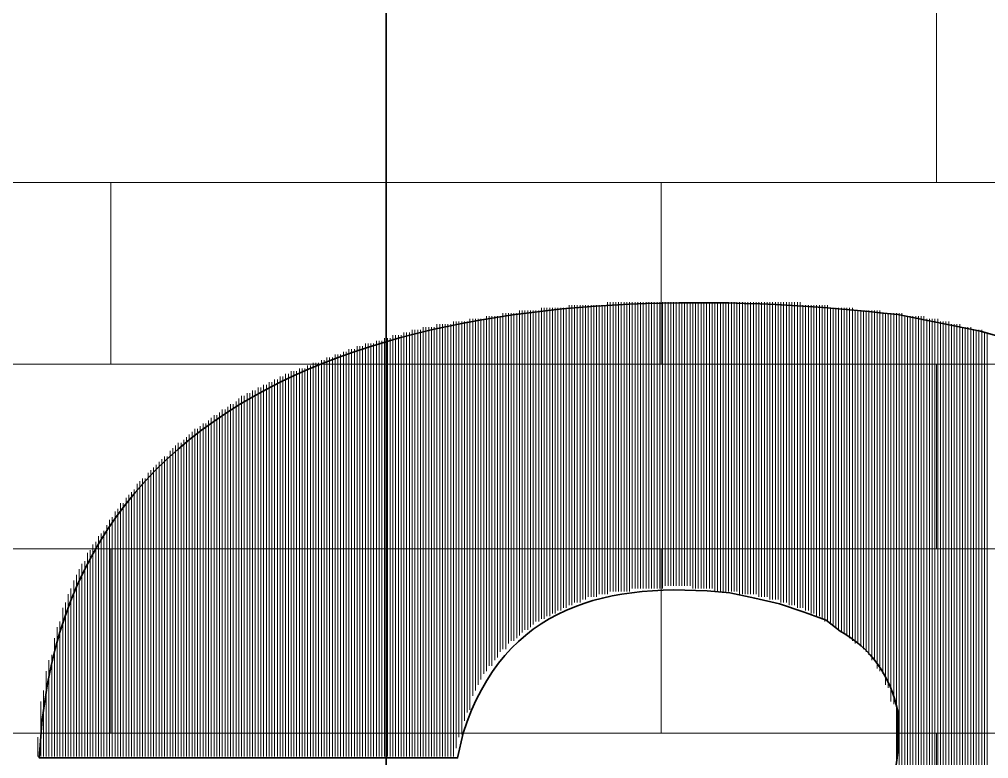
# Model space of a CAD drawing. Header units: inches. Extents: x 5 to 516, y -193 to 129.
# Drawn here: x 93.688 to 94.862, y -82.757 to -81.862 of the extents above; entities that cross this region are included whole.
import ezdxf

# ---------------------------------------------------------------- set-up
doc = ezdxf.new("R2010")
doc.units = ezdxf.units.IN
doc.header["$MEASUREMENT"] = 0
doc.layers.add('PDF4_Geometry', color=7, linetype='Continuous')

msp = doc.modelspace()

# ---------------------------------------------------------------- linework, layer by layer
at = {"layer": 'PDF4_Geometry', "lineweight": 35}
for points in [[(94.1320891, -100.0563172), (94.1320891, -77.7463161), (94.2320891, -77.739648), (94.3320891, -77.7196488)], [(94.8987546, -82.2529821), (94.8520879, -82.2396488), (94.7520879, -82.2196488)], [(94.5487545, -82.5563155), (94.5787545, -82.5629822), (94.6087545, -82.5696488), (94.6387545, -82.5796488), (94.6654212, -82.5896488), (94.6820879, -82.6029822)], [(93.7220878, -82.6663155), (93.7154211, -82.7096488), (93.7120878, -82.7563155), (94.2187545, -82.7563155), (94.2254212, -82.7263155)], [(94.7520879, -82.6996488), (94.7520879, -82.7496488)]]:
    msp.add_lwpolyline(points, dxfattribs=at)
at = {"layer": 'PDF4_Geometry', "lineweight": 15}
for points in [[(94.1320924, -82.0596489), (94.1320924, -81.8363156)], [(94.7987592, -82.0596489), (94.7987592, -81.8363156)], [(78.672093, -82.0596489), (90.7987622, -82.0596489), (96.6354292, -82.0596489), (105.0054318, -82.0596489)], [(93.7987591, -82.2796489), (93.7987591, -82.0596489)], [(94.4654258, -82.2796489), (94.4654258, -82.0596489)], [(78.672093, -82.2796489), (90.7987622, -82.2796489), (96.6354292, -82.2796489), (105.0054318, -82.2796489)], [(94.1320924, -82.5029823), (94.1320924, -82.2796489)], [(94.7987592, -82.5029823), (94.7987592, -82.2796489)], [(78.672093, -82.5029823), (90.7987622, -82.5029823), (96.6354292, -82.5029823), (105.0054318, -82.5029823)], [(93.7987591, -82.7263156), (93.7987591, -82.5029823)], [(94.4654258, -82.7263156), (94.4654258, -82.5029823)], [(78.672093, -82.7263156), (90.7987622, -82.7263156), (96.6354292, -82.7263156), (105.0054318, -82.7263156)], [(94.1320924, -82.9463156), (94.1320924, -82.7263156)], [(94.7987592, -82.9463156), (94.7987592, -82.7263156)]]:
    msp.add_lwpolyline(points, dxfattribs=at)
for points in [[(94.2937542, -82.6079854), (94.2937542, -82.214652), (94.2937542, -82.6079854)], [(94.2970874, -82.6046488), (94.2970874, -82.2146488), (94.2970874, -82.6046488)], [(94.3004206, -82.6013156), (94.3004206, -82.2146489), (94.3004206, -82.6013156)], [(94.3037572, -82.6013156), (94.3037572, -82.2146489), (94.3037572, -82.6013156)], [(94.307087, -82.5979824), (94.307087, -82.2146491), (94.307087, -82.5979824)], [(94.3104236, -82.5946492), (94.3104236, -82.2146492), (94.3104236, -82.5946492)], [(94.3137534, -82.591316), (94.3137534, -82.2146493), (94.3137534, -82.591316)], [(94.31709, -82.591316), (94.31709, -82.2146493), (94.31709, -82.591316)], [(94.3204232, -82.5879828), (94.3204232, -82.2113161), (94.3204232, -82.5879828)], [(94.3237564, -82.5879828), (94.3237564, -82.2113161), (94.3237564, -82.5879828)], [(94.3270896, -82.5846496), (94.3270896, -82.2113163), (94.3270896, -82.5846496)], [(94.3304228, -82.5846496), (94.3304228, -82.2113163), (94.3304228, -82.5846496)], [(94.333756, -82.5813164), (94.333756, -82.2113164), (94.333756, -82.5813164)], [(94.3370892, -82.5813164), (94.3370892, -82.2113164), (94.3370892, -82.5813164)], [(94.3404224, -82.5779832), (94.3404224, -82.2113165), (94.3404224, -82.5779832)], [(94.3437556, -82.5779832), (94.3437556, -82.2113165), (94.3437556, -82.5779832)], [(94.3470888, -82.57465), (94.3470888, -82.2113167), (94.3470888, -82.57465)], [(94.350422, -82.57465), (94.350422, -82.2113167), (94.350422, -82.57465)], [(94.3537552, -82.5713168), (94.3537552, -82.2079835), (94.3537552, -82.5713168)], [(94.3570884, -82.5713168), (94.3570884, -82.2079835), (94.3570884, -82.5713168)], [(94.3604216, -82.5679836), (94.3604216, -82.2079836), (94.3604216, -82.5679836)], [(94.3637548, -82.5679836), (94.3637548, -82.2079836), (94.3637548, -82.5679836)], [(94.367088, -82.5679836), (94.367088, -82.2079836), (94.367088, -82.5679836)], [(94.3704212, -82.5646504), (94.3704212, -82.2079838), (94.3704212, -82.5646504)], [(94.3737544, -82.5646504), (94.3737544, -82.2079838), (94.3737544, -82.5646504)], [(94.3770876, -82.5613172), (94.3770876, -82.2079839), (94.3770876, -82.5613172)], [(94.3804208, -82.5613172), (94.3804208, -82.2079839), (94.3804208, -82.5613172)], [(94.383754, -82.5613172), (94.383754, -82.2079839), (94.383754, -82.5613172)], [(94.3870906, -82.5613172), (94.3870906, -82.2079839), (94.3870906, -82.5613172)], [(94.3904204, -82.5579841), (94.3904204, -82.207984), (94.3904204, -82.5579841)], [(94.393757, -82.5579841), (94.393757, -82.207984), (94.393757, -82.5579841)], [(94.3970868, -82.5579841), (94.3970868, -82.207984), (94.3970868, -82.5579841)], [(94.4004234, -82.5579841), (94.4004234, -82.2046507), (94.4004234, -82.5579841)], [(94.4037566, -82.5546509), (94.4037566, -82.2046508), (94.4037566, -82.5546509)], [(94.4070898, -82.5546509), (94.4070898, -82.2046508), (94.4070898, -82.5546509)], [(94.410423, -82.5546509), (94.410423, -82.2046508), (94.410423, -82.5546509)], [(94.4137562, -82.5546509), (94.4137562, -82.2046508), (94.4137562, -82.5546509)], [(94.4170894, -82.5546509), (94.4170894, -82.2046508), (94.4170894, -82.5546509)], [(94.4204225, -82.5546509), (94.4204225, -82.2046508), (94.4204225, -82.5546509)], [(94.4237557, -82.5546509), (94.4237557, -82.2046508), (94.4237557, -82.5546509)], [(94.4270889, -82.5546509), (94.4270889, -82.2046508), (94.4270889, -82.5546509)], [(94.4304221, -82.5513177), (94.4304221, -82.204651), (94.4304221, -82.5513177)], [(94.4337553, -82.5513177), (94.4337553, -82.204651), (94.4337553, -82.5513177)], [(94.4370885, -82.5513177), (94.4370885, -82.204651), (94.4370885, -82.5513177)], [(94.4404217, -82.5513177), (94.4404217, -82.204651), (94.4404217, -82.5513177)], [(94.4437549, -82.5513177), (94.4437549, -82.204651), (94.4437549, -82.5513177)], [(94.4470881, -82.5513177), (94.4470881, -82.204651), (94.4470881, -82.5513177)], [(94.4504213, -82.5513177), (94.4504213, -82.204651), (94.4504213, -82.5513177)], [(94.4537545, -82.5513177), (94.4537545, -82.204651), (94.4537545, -82.5513177)], [(94.4570877, -82.5513177), (94.4570877, -82.204651), (94.4570877, -82.5513177)], [(94.4604209, -82.5513177), (94.4604209, -82.204651), (94.4604209, -82.5513177)], [(94.4637541, -82.5513177), (94.4637541, -82.204651), (94.4637541, -82.5513177)], [(94.4670873, -82.5513177), (94.4670873, -82.204651), (94.4670873, -82.5513177)], [(94.4704239, -82.5479845), (94.4704239, -82.2046511), (94.4704239, -82.5479845)], [(94.4737537, -82.5479845), (94.4737537, -82.2046511), (94.4737537, -82.5479845)], [(94.4770903, -82.5479845), (94.4770903, -82.2046511), (94.4770903, -82.5479845)], [(94.4804201, -82.5479845), (94.4804201, -82.2046511), (94.4804201, -82.5479845)], [(94.4837567, -82.5479845), (94.4837567, -82.2046511), (94.4837567, -82.5479845)], [(94.4870899, -82.5479845), (94.4870899, -82.2046511), (94.4870899, -82.5479845)], [(94.4904231, -82.5479845), (94.4904231, -82.2046511), (94.4904231, -82.5479845)], [(94.4937563, -82.5479845), (94.4937563, -82.2046511), (94.4937563, -82.5479845)], [(94.4970895, -82.5479845), (94.4970895, -82.2046511), (94.4970895, -82.5479845)], [(94.5004227, -82.5479845), (94.5004227, -82.2046511), (94.5004227, -82.5479845)], [(94.5037559, -82.5513177), (94.5037559, -82.204651), (94.5037559, -82.5513177)], [(94.5070891, -82.5513177), (94.5070891, -82.204651), (94.5070891, -82.5513177)], [(94.5104223, -82.5513177), (94.5104223, -82.204651), (94.5104223, -82.5513177)], [(94.5137555, -82.5513177), (94.5137555, -82.204651), (94.5137555, -82.5513177)], [(94.5170887, -82.5513177), (94.5170887, -82.204651), (94.5170887, -82.5513177)], [(94.5204219, -82.5513177), (94.5204219, -82.204651), (94.5204219, -82.5513177)], [(94.5237551, -82.5513177), (94.5237551, -82.204651), (94.5237551, -82.5513177)], [(94.5270883, -82.5513177), (94.5270883, -82.204651), (94.5270883, -82.5513177)], [(94.5304215, -82.5546509), (94.5304215, -82.2046508), (94.5304215, -82.5546509)], [(94.5337547, -82.5546509), (94.5337547, -82.2046508), (94.5337547, -82.5546509)], [(94.5370879, -82.5546509), (94.5370879, -82.2046508), (94.5370879, -82.5546509)], [(94.5404211, -82.5546509), (94.5404211, -82.2046508), (94.5404211, -82.5546509)], [(94.5437543, -82.5546509), (94.5437543, -82.2046508), (94.5437543, -82.5546509)], [(94.5470875, -82.5546509), (94.5470875, -82.2046508), (94.5470875, -82.5546509)], [(94.5504207, -82.5546509), (94.5504207, -82.2046508), (94.5504207, -82.5546509)], [(94.5537572, -82.5546509), (94.5537572, -82.2046508), (94.5537572, -82.5546509)], [(94.5570871, -82.5546509), (94.5570871, -82.2046508), (94.5570871, -82.5546509)], [(94.5604236, -82.5579841), (94.5604236, -82.2046507), (94.5604236, -82.5579841)], [(94.5637535, -82.5579841), (94.5637535, -82.2046507), (94.5637535, -82.5579841)], [(94.56709, -82.5579841), (94.56709, -82.2046507), (94.56709, -82.5579841)], [(94.5704232, -82.5579841), (94.5704232, -82.2046507), (94.5704232, -82.5579841)], [(94.5737564, -82.5579841), (94.5737564, -82.2046507), (94.5737564, -82.5579841)], [(94.5770896, -82.5579841), (94.5770896, -82.2046507), (94.5770896, -82.5579841)], [(94.5804228, -82.5579841), (94.5804228, -82.2046507), (94.5804228, -82.5579841)], [(94.583756, -82.5613172), (94.583756, -82.2046506), (94.583756, -82.5613172)], [(94.5870892, -82.5613172), (94.5870892, -82.2046506), (94.5870892, -82.5613172)], [(94.5904224, -82.5613172), (94.5904224, -82.2046506), (94.5904224, -82.5613172)], [(94.5937556, -82.5613172), (94.5937556, -82.2046506), (94.5937556, -82.5613172)], [(94.5970888, -82.5646504), (94.5970888, -82.2046504), (94.5970888, -82.5646504)], [(94.600422, -82.5646504), (94.600422, -82.2046504), (94.600422, -82.5646504)], [(94.6037552, -82.5646504), (94.6037552, -82.2046504), (94.6037552, -82.5646504)], [(94.6070884, -82.5646504), (94.6070884, -82.2046504), (94.6070884, -82.5646504)], [(94.6104216, -82.5679836), (94.6104216, -82.2046503), (94.6104216, -82.5679836)], [(94.6137548, -82.5679836), (94.6137548, -82.2046503), (94.6137548, -82.5679836)], [(94.617088, -82.5679836), (94.617088, -82.2046503), (94.617088, -82.5679836)], [(94.6204212, -82.5713168), (94.6204212, -82.2046501), (94.6204212, -82.5713168)], [(94.6237544, -82.5713168), (94.6237544, -82.2046501), (94.6237544, -82.5713168)], [(94.6270876, -82.5713168), (94.6270876, -82.2046501), (94.6270876, -82.5713168)], [(94.6304208, -82.57465), (94.6304208, -82.20465), (94.6304208, -82.57465)], [(94.633754, -82.57465), (94.633754, -82.20465), (94.633754, -82.57465)], [(94.6370906, -82.57465), (94.6370906, -82.2079833), (94.6370906, -82.57465)], [(94.6404204, -82.5779832), (94.6404204, -82.2079832), (94.6404204, -82.5779832)], [(94.643757, -82.5779832), (94.643757, -82.2079832), (94.643757, -82.5779832)], [(94.6470868, -82.5813164), (94.6470868, -82.2079831), (94.6470868, -82.5813164)], [(94.6504234, -82.5813164), (94.6504234, -82.2079831), (94.6504234, -82.5813164)], [(94.6537566, -82.5846496), (94.6537566, -82.2079829), (94.6537566, -82.5846496)], [(94.6570898, -82.5846496), (94.6570898, -82.2079829), (94.6570898, -82.5846496)], [(94.660423, -82.5879828), (94.660423, -82.2079828), (94.660423, -82.5879828)], [(94.6637562, -82.591316), (94.6637562, -82.2079827), (94.6637562, -82.591316)], [(94.6670894, -82.591316), (94.6670894, -82.2079827), (94.6670894, -82.591316)], [(94.6704226, -82.5946492), (94.6704226, -82.2113159), (94.6704226, -82.5946492)], [(94.6737558, -82.5946492), (94.6737558, -82.2113159), (94.6737558, -82.5946492)], [(94.677089, -82.5979824), (94.677089, -82.2113157), (94.677089, -82.5979824)], [(94.6804222, -82.6013156), (94.6804222, -82.2113156), (94.6804222, -82.6013156)], [(94.6837554, -82.6046488), (94.6837554, -82.2113155), (94.6837554, -82.6046488)], [(94.6870886, -82.6046488), (94.6870886, -82.2113155), (94.6870886, -82.6046488)], [(94.6904218, -82.6079854), (94.6904218, -82.2113187), (94.6904218, -82.6079854)], [(94.693755, -82.6113152), (94.693755, -82.2113152), (94.693755, -82.6113152)], [(94.6970882, -82.6146518), (94.6970882, -82.2113184), (94.6970882, -82.6146518)], [(94.7004214, -82.6179816), (94.7004214, -82.2146482), (94.7004214, -82.6179816)], [(94.7037545, -82.6179816), (94.7037545, -82.2146482), (94.7037545, -82.6179816)], [(94.7070877, -82.6213182), (94.7070877, -82.2146515), (94.7070877, -82.6213182)], [(94.7104209, -82.6246514), (94.7104209, -82.2146514), (94.7104209, -82.6246514)], [(94.7137541, -82.6279846), (94.7137541, -82.2146512), (94.7137541, -82.6279846)], [(94.7170873, -82.6313178), (94.7170873, -82.2146511), (94.7170873, -82.6313178)], [(94.7204239, -82.6379842), (94.7204239, -82.2146508), (94.7204239, -82.6379842)], [(94.7237537, -82.6379842), (94.7237537, -82.2146508), (94.7237537, -82.6379842)], [(94.7270903, -82.6479838), (94.7270903, -82.2146504), (94.7270903, -82.6479838)], [(94.7304201, -82.651317), (94.7304201, -82.2146503), (94.7304201, -82.651317)], [(94.2337567, -82.6979851), (94.2337567, -82.2246518), (94.2337567, -82.6979851)], [(94.2370899, -82.6813158), (94.2370899, -82.2246491), (94.2370899, -82.6813158)], [(94.2404231, -82.6746494), (94.2404231, -82.2246493), (94.2404231, -82.6746494)], [(94.2437563, -82.667983), (94.2437563, -82.2246496), (94.2437563, -82.667983)], [(94.2470895, -82.6613166), (94.2470895, -82.2246499), (94.2470895, -82.6613166)], [(94.2504227, -82.6546502), (94.2504227, -82.2246501), (94.2504227, -82.6546502)], [(94.2537559, -82.651317), (94.2537559, -82.221317), (94.2537559, -82.651317)], [(94.2570891, -82.6446506), (94.2570891, -82.2213172), (94.2570891, -82.6446506)], [(94.2604223, -82.6446506), (94.2604223, -82.2213172), (94.2604223, -82.6446506)], [(94.2637555, -82.6379842), (94.2637555, -82.2213175), (94.2637555, -82.6379842)], [(94.2670887, -82.634651), (94.2670887, -82.2213176), (94.2670887, -82.634651)], [(94.2704219, -82.6279846), (94.2704219, -82.2213179), (94.2704219, -82.6279846)], [(94.2737551, -82.6246514), (94.2737551, -82.2179847), (94.2737551, -82.6246514)], [(94.2770883, -82.6246514), (94.2770883, -82.2179847), (94.2770883, -82.6246514)], [(94.2804215, -82.6179816), (94.2804215, -82.2179816), (94.2804215, -82.6179816)], [(94.2837547, -82.6146518), (94.2837547, -82.2179851), (94.2837547, -82.6146518)], [(94.2870878, -82.6146518), (94.2870878, -82.2179851), (94.2870878, -82.6146518)], [(94.290421, -82.6113152), (94.290421, -82.2179819), (94.290421, -82.6113152)], [(94.7337567, -82.6546502), (94.7337567, -82.2179835), (94.7337567, -82.6546502)], [(94.7370899, -82.667983), (94.7370899, -82.2179829), (94.7370899, -82.667983)], [(94.7404231, -82.6713162), (94.7404231, -82.2179828), (94.7404231, -82.6713162)], [(94.7437563, -82.6879822), (94.7437563, -82.2179821), (94.7437563, -82.6879822)], [(94.7470895, -82.6913188), (94.7470895, -82.2179854), (94.7470895, -82.6913188)], [(94.7504227, -83.7346504), (94.7504227, -82.2179837), (94.7504227, -83.7346504)], [(94.7537559, -83.7513164), (94.7537559, -82.2179829), (94.7537559, -83.7513164)], [(94.7570891, -83.7646492), (94.7570891, -82.2179824), (94.7570891, -83.7646492)], [(94.7604223, -83.7946514), (94.7604223, -82.2213179), (94.7604223, -83.7946514)], [(94.7637555, -83.8079842), (94.7637555, -82.2213174), (94.7637555, -83.8079842)], [(94.7670887, -83.8279833), (94.7670887, -82.2213165), (94.7670887, -83.8279833)], [(94.7704219, -83.8413161), (94.7704219, -82.221316), (94.7704219, -83.8413161)], [(94.7737551, -83.8446493), (94.7737551, -82.2213159), (94.7737551, -83.8446493)], [(94.7770883, -83.8613153), (94.7770883, -82.2213152), (94.7770883, -83.8613153)], [(94.7804215, -83.8746515), (94.7804215, -82.221318), (94.7804215, -83.8746515)], [(94.7837547, -83.8779847), (94.7837547, -82.2213179), (94.7837547, -83.8779847)], [(94.7870879, -83.8846511), (94.7870879, -82.224651), (94.7870879, -83.8846511)], [(94.7904211, -83.8846511), (94.7904211, -82.224651), (94.7904211, -83.8846511)], [(94.7937543, -83.8846511), (94.7937543, -82.224651), (94.7937543, -83.8846511)], [(94.7970875, -83.8846511), (94.7970875, -82.224651), (94.7970875, -83.8846511)], [(94.8004207, -83.8846511), (94.8004207, -82.224651), (94.8004207, -83.8846511)], [(94.1637561, -82.7546495), (94.1637561, -82.2379828), (94.1637561, -82.7546495)], [(94.1670893, -82.7546495), (94.1670893, -82.2379828), (94.1670893, -82.7546495)], [(94.1704225, -82.7546495), (94.1704225, -82.2379828), (94.1704225, -82.7546495)], [(94.1737557, -82.7546495), (94.1737557, -82.2379828), (94.1737557, -82.7546495)], [(94.1770889, -82.7546495), (94.1770889, -82.2346495), (94.1770889, -82.7546495)], [(94.1804221, -82.7546495), (94.1804221, -82.2346495), (94.1804221, -82.7546495)], [(94.1837553, -82.7546495), (94.1837553, -82.2346495), (94.1837553, -82.7546495)], [(94.1870885, -82.7546495), (94.1870885, -82.2346495), (94.1870885, -82.7546495)], [(94.1904217, -82.7546495), (94.1904217, -82.2346495), (94.1904217, -82.7546495)], [(94.1937549, -82.7546495), (94.1937549, -82.2313161), (94.1937549, -82.7546495)], [(94.1970881, -82.7546495), (94.1970881, -82.2313161), (94.1970881, -82.7546495)], [(94.2004213, -82.7546495), (94.2004213, -82.2313161), (94.2004213, -82.7546495)], [(94.2037545, -82.7546495), (94.2037545, -82.2313161), (94.2037545, -82.7546495)], [(94.2070877, -82.7546495), (94.2070877, -82.2313161), (94.2070877, -82.7546495)], [(94.2104209, -82.7546495), (94.2104209, -82.2313161), (94.2104209, -82.7546495)], [(94.2137541, -82.7546495), (94.2137541, -82.2279828), (94.2137541, -82.7546495)], [(94.2170873, -82.7446499), (94.2170873, -82.2279832), (94.2170873, -82.7446499)], [(94.2204239, -82.7313171), (94.2204239, -82.2279838), (94.2204239, -82.7313171)], [(94.2237537, -82.7279839), (94.2237537, -82.2279839), (94.2237537, -82.7279839)], [(94.2270903, -82.7113179), (94.2270903, -82.2279846), (94.2270903, -82.7113179)], [(94.2304201, -82.701315), (94.2304201, -82.2279816), (94.2304201, -82.701315)], [(94.8037573, -83.8846511), (94.8037573, -82.2279843), (94.8037573, -83.8846511)], [(94.8070871, -83.8846511), (94.8070871, -82.2279843), (94.8070871, -83.8846511)], [(94.8104237, -83.8846511), (94.8104237, -82.2279843), (94.8104237, -83.8846511)], [(94.8137535, -83.8846511), (94.8137535, -82.2279843), (94.8137535, -83.8846511)], [(94.8170901, -83.8846511), (94.8170901, -82.2313176), (94.8170901, -83.8846511)], [(94.8204233, -83.8846511), (94.8204233, -82.2313176), (94.8204233, -83.8846511)], [(94.8237565, -83.8846511), (94.8237565, -82.2313176), (94.8237565, -83.8846511)], [(94.8270897, -83.8846511), (94.8270897, -82.2313176), (94.8270897, -83.8846511)], [(94.8304229, -83.8846511), (94.8304229, -82.2346509), (94.8304229, -83.8846511)], [(94.8337561, -83.8846511), (94.8337561, -82.2346509), (94.8337561, -83.8846511)], [(94.8370892, -83.8846511), (94.8370892, -82.2346509), (94.8370892, -83.8846511)], [(94.8404224, -83.8846511), (94.8404224, -82.2346509), (94.8404224, -83.8846511)], [(94.8437556, -83.8846511), (94.8437556, -82.2379844), (94.8437556, -83.8846511)], [(94.8470888, -83.8846511), (94.8470888, -82.2379844), (94.8470888, -83.8846511)], [(94.850422, -83.8846511), (94.850422, -82.2379844), (94.850422, -83.8846511)], [(94.8537552, -83.8846511), (94.8537552, -82.2379844), (94.8537552, -83.8846511)], [(94.1304208, -82.7546495), (94.1304208, -82.2479828), (94.1304208, -82.7546495)], [(94.133754, -82.7546495), (94.133754, -82.2479828), (94.133754, -82.7546495)], [(94.1370905, -82.7546495), (94.1370905, -82.2479828), (94.1370905, -82.7546495)], [(94.1404204, -82.7546495), (94.1404204, -82.2446495), (94.1404204, -82.7546495)], [(94.1437569, -82.7546495), (94.1437569, -82.2446495), (94.1437569, -82.7546495)], [(94.1470868, -82.7546495), (94.1470868, -82.2446495), (94.1470868, -82.7546495)], [(94.1504233, -82.7546495), (94.1504233, -82.2446495), (94.1504233, -82.7546495)], [(94.1537565, -82.7546495), (94.1537565, -82.2413161), (94.1537565, -82.7546495)], [(94.1570897, -82.7546495), (94.1570897, -82.2413161), (94.1570897, -82.7546495)], [(94.1604229, -82.7546495), (94.1604229, -82.2413161), (94.1604229, -82.7546495)], [(94.8570884, -83.8846511), (94.8570884, -82.2413176), (94.8570884, -83.8846511)], [(94.8604216, -83.8846511), (94.8604216, -82.2413176), (94.8604216, -83.8846511)], [(94.0870892, -82.7546495), (94.0870892, -82.2613161), (94.0870892, -82.7546495)], [(94.0904224, -82.7546495), (94.0904224, -82.2613161), (94.0904224, -82.7546495)], [(94.0937556, -82.7546495), (94.0937556, -82.2613161), (94.0937556, -82.7546495)], [(94.0970888, -82.7546495), (94.0970888, -82.2579828), (94.0970888, -82.7546495)], [(94.100422, -82.7546495), (94.100422, -82.2579828), (94.100422, -82.7546495)], [(94.1037552, -82.7546495), (94.1037552, -82.2579828), (94.1037552, -82.7546495)], [(94.1070884, -82.7546495), (94.1070884, -82.2546495), (94.1070884, -82.7546495)], [(94.1104216, -82.7546495), (94.1104216, -82.2546495), (94.1104216, -82.7546495)], [(94.1137548, -82.7546495), (94.1137548, -82.2546495), (94.1137548, -82.7546495)], [(94.117088, -82.7546495), (94.117088, -82.2546495), (94.117088, -82.7546495)], [(94.1204212, -82.7546495), (94.1204212, -82.2513161), (94.1204212, -82.7546495)], [(94.1237544, -82.7546495), (94.1237544, -82.2513161), (94.1237544, -82.7546495)], [(94.1270876, -82.7546495), (94.1270876, -82.2513161), (94.1270876, -82.7546495)], [(94.0604236, -82.7546495), (94.0604236, -82.2713161), (94.0604236, -82.7546495)], [(94.0637534, -82.7546495), (94.0637534, -82.2713161), (94.0637534, -82.7546495)], [(94.06709, -82.7546495), (94.06709, -82.2713161), (94.06709, -82.7546495)], [(94.0704232, -82.7546495), (94.0704232, -82.2679828), (94.0704232, -82.7546495)], [(94.0737564, -82.7546495), (94.0737564, -82.2679828), (94.0737564, -82.7546495)], [(94.0770896, -82.7546495), (94.0770896, -82.2679828), (94.0770896, -82.7546495)], [(94.0804228, -82.7546495), (94.0804228, -82.2646495), (94.0804228, -82.7546495)], [(94.083756, -82.7546495), (94.083756, -82.2646495), (94.083756, -82.7546495)], [(94.0270882, -82.7546495), (94.0270882, -82.2846495), (94.0270882, -82.7546495)], [(94.0304214, -82.7546495), (94.0304214, -82.2846495), (94.0304214, -82.7546495)], [(94.0337546, -82.7546495), (94.0337546, -82.2846495), (94.0337546, -82.7546495)], [(94.0370878, -82.7546495), (94.0370878, -82.2813161), (94.0370878, -82.7546495)], [(94.040421, -82.7546495), (94.040421, -82.2813161), (94.040421, -82.7546495)], [(94.0437542, -82.7546495), (94.0437542, -82.2779828), (94.0437542, -82.7546495)], [(94.0470874, -82.7546495), (94.0470874, -82.2779828), (94.0470874, -82.7546495)], [(94.0504206, -82.7546495), (94.0504206, -82.2779828), (94.0504206, -82.7546495)], [(94.0537572, -82.7546495), (94.0537572, -82.2746495), (94.0537572, -82.7546495)], [(94.057087, -82.7546495), (94.057087, -82.2746495), (94.057087, -82.7546495)], [(94.0037558, -82.7546495), (94.0037558, -82.2946495), (94.0037558, -82.7546495)], [(94.007089, -82.7546495), (94.007089, -82.2946495), (94.007089, -82.7546495)], [(94.0104222, -82.7546495), (94.0104222, -82.2913161), (94.0104222, -82.7546495)], [(94.0137554, -82.7546495), (94.0137554, -82.2913161), (94.0137554, -82.7546495)], [(94.0170886, -82.7546495), (94.0170886, -82.2879828), (94.0170886, -82.7546495)], [(94.0204218, -82.7546495), (94.0204218, -82.2879828), (94.0204218, -82.7546495)], [(94.023755, -82.7546495), (94.023755, -82.2879828), (94.023755, -82.7546495)], [(93.9770903, -82.7546495), (93.9770903, -82.3079828), (93.9770903, -82.7546495)], [(93.9804201, -82.7546495), (93.9804201, -82.3079828), (93.9804201, -82.7546495)], [(93.9837567, -82.7546495), (93.9837567, -82.3046495), (93.9837567, -82.7546495)], [(93.9870899, -82.7546495), (93.9870899, -82.3046495), (93.9870899, -82.7546495)], [(93.9904231, -82.7546495), (93.9904231, -82.3013161), (93.9904231, -82.7546495)], [(93.9937563, -82.7546495), (93.9937563, -82.3013161), (93.9937563, -82.7546495)], [(93.9970895, -82.7546495), (93.9970895, -82.2979828), (93.9970895, -82.7546495)], [(94.0004227, -82.7546495), (94.0004227, -82.2979828), (94.0004227, -82.7546495)], [(93.9570877, -82.7546495), (93.9570877, -82.3179828), (93.9570877, -82.7546495)], [(93.9604209, -82.7546495), (93.9604209, -82.3179828), (93.9604209, -82.7546495)], [(93.9637541, -82.7546495), (93.9637541, -82.3146495), (93.9637541, -82.7546495)], [(93.9670873, -82.7546495), (93.9670873, -82.3146495), (93.9670873, -82.7546495)], [(93.9704239, -82.7546495), (93.9704239, -82.3113161), (93.9704239, -82.7546495)], [(93.9737537, -82.7546495), (93.9737537, -82.3113161), (93.9737537, -82.7546495)], [(93.9404217, -82.7546495), (93.9404217, -82.3313161), (93.9404217, -82.7546495)], [(93.9437549, -82.7546495), (93.9437549, -82.3279828), (93.9437549, -82.7546495)], [(93.9470881, -82.7546495), (93.9470881, -82.3279828), (93.9470881, -82.7546495)], [(93.9504213, -82.7546495), (93.9504213, -82.3246495), (93.9504213, -82.7546495)], [(93.9537545, -82.7546495), (93.9537545, -82.3213161), (93.9537545, -82.7546495)], [(93.9237557, -82.7546495), (93.9237557, -82.3413161), (93.9237557, -82.7546495)], [(93.9270889, -82.7546495), (93.9270889, -82.3413161), (93.9270889, -82.7546495)], [(93.9304221, -82.7546495), (93.9304221, -82.3379828), (93.9304221, -82.7546495)], [(93.9337553, -82.7546495), (93.9337553, -82.3346495), (93.9337553, -82.7546495)], [(93.9370885, -82.7546495), (93.9370885, -82.3346495), (93.9370885, -82.7546495)], [(93.9070897, -82.7546495), (93.9070897, -82.3546495), (93.9070897, -82.7546495)], [(93.9104229, -82.7546495), (93.9104229, -82.3513161), (93.9104229, -82.7546495)], [(93.9137561, -82.7546495), (93.9137561, -82.3513161), (93.9137561, -82.7546495)], [(93.9170893, -82.7546495), (93.9170893, -82.3479828), (93.9170893, -82.7546495)], [(93.9204225, -82.7546495), (93.9204225, -82.3446495), (93.9204225, -82.7546495)], [(93.8937569, -82.7546495), (93.8937569, -82.3646495), (93.8937569, -82.7546495)], [(93.8970867, -82.7546495), (93.8970867, -82.3613161), (93.8970867, -82.7546495)], [(93.9004233, -82.7546495), (93.9004233, -82.3579828), (93.9004233, -82.7546495)], [(93.9037565, -82.7546495), (93.9037565, -82.3579828), (93.9037565, -82.7546495)], [(93.8770875, -82.7546495), (93.8770875, -82.3779828), (93.8770875, -82.7546495)], [(93.8804207, -82.7546495), (93.8804207, -82.3746495), (93.8804207, -82.7546495)], [(93.8837539, -82.7546495), (93.8837539, -82.3746495), (93.8837539, -82.7546495)], [(93.8870905, -82.7546495), (93.8870905, -82.3713161), (93.8870905, -82.7546495)], [(93.8904203, -82.7546495), (93.8904203, -82.3679828), (93.8904203, -82.7546495)], [(93.8704211, -82.7546495), (93.8704211, -82.3846495), (93.8704211, -82.7546495)], [(93.8737543, -82.7546495), (93.8737543, -82.3813161), (93.8737543, -82.7546495)], [(93.8537552, -82.7546495), (93.8537552, -82.4013162), (93.8537552, -82.7546495)], [(93.8570884, -82.7546495), (93.8570884, -82.3979828), (93.8570884, -82.7546495)], [(93.8604216, -82.7546495), (93.8604216, -82.3946495), (93.8604216, -82.7546495)], [(93.8637548, -82.7546495), (93.8637548, -82.3913162), (93.8637548, -82.7546495)], [(93.867088, -82.7546495), (93.867088, -82.3913162), (93.867088, -82.7546495)], [(93.8437556, -82.7546495), (93.8437556, -82.4113162), (93.8437556, -82.7546495)], [(93.8470888, -82.7546495), (93.8470888, -82.4079828), (93.8470888, -82.7546495)], [(93.850422, -82.7546495), (93.850422, -82.4046495), (93.850422, -82.7546495)], [(93.8304228, -82.7546495), (93.8304228, -82.4246495), (93.8304228, -82.7546495)], [(93.833756, -82.7546495), (93.833756, -82.4213162), (93.833756, -82.7546495)], [(93.8370892, -82.7546495), (93.8370892, -82.4179828), (93.8370892, -82.7546495)], [(93.8404224, -82.7546495), (93.8404224, -82.4179828), (93.8404224, -82.7546495)], [(93.8204232, -82.7546495), (93.8204232, -82.4379828), (93.8204232, -82.7546495)], [(93.8237564, -82.7546495), (93.8237564, -82.4346495), (93.8237564, -82.7546495)], [(93.8270896, -82.7546495), (93.8270896, -82.4313162), (93.8270896, -82.7546495)], [(93.8104236, -82.7546495), (93.8104236, -82.4479828), (93.8104236, -82.7546495)], [(93.8137534, -82.7546495), (93.8137534, -82.4479828), (93.8137534, -82.7546495)], [(93.81709, -82.7546495), (93.81709, -82.4413162), (93.81709, -82.7546495)], [(93.8037572, -82.7546495), (93.8037572, -82.4579828), (93.8037572, -82.7546495)], [(93.807087, -82.7546495), (93.807087, -82.4546495), (93.807087, -82.7546495)], [(93.7970874, -82.7546495), (93.7970874, -82.4679828), (93.7970874, -82.7546495)], [(93.8004206, -82.7546495), (93.8004206, -82.4646495), (93.8004206, -82.7546495)], [(93.7870878, -82.7546495), (93.7870878, -82.4846495), (93.7870878, -82.7546495)], [(93.790421, -82.7546495), (93.790421, -82.4813162), (93.790421, -82.7546495)], [(93.7937542, -82.7546495), (93.7937542, -82.4746495), (93.7937542, -82.7546495)], [(93.7804214, -82.7546495), (93.7804214, -82.4946495), (93.7804214, -82.7546495)], [(93.7837546, -82.7546495), (93.7837546, -82.4879828), (93.7837546, -82.7546495)], [(93.7704218, -82.7546495), (93.7704218, -82.5079828), (93.7704218, -82.7546495)], [(93.773755, -82.7546495), (93.773755, -82.5046495), (93.773755, -82.7546495)], [(93.7770882, -82.7546495), (93.7770882, -82.4979828), (93.7770882, -82.7546495)], [(93.7670886, -82.7546495), (93.7670886, -82.5179828), (93.7670886, -82.7546495)], [(93.7604222, -82.7546495), (93.7604222, -82.5279828), (93.7604222, -82.7546495)], [(93.7637554, -82.7546495), (93.7637554, -82.5213162), (93.7637554, -82.7546495)], [(93.7537558, -82.7546495), (93.7537558, -82.5413162), (93.7537558, -82.7546495)], [(93.757089, -82.7546495), (93.757089, -82.5346495), (93.757089, -82.7546495)], [(93.7504226, -82.7546495), (93.7504226, -82.5513162), (93.7504226, -82.7546495)], [(93.7470894, -82.7546495), (93.7470894, -82.5579828), (93.7470894, -82.7546495)], [(93.740423, -82.7546495), (93.740423, -82.5746495), (93.740423, -82.7546495)], [(93.7437562, -82.7546495), (93.7437562, -82.5679828), (93.7437562, -82.7546495)], [(93.7337566, -82.7546495), (93.7337566, -82.5979828), (93.7337566, -82.7546495)], [(93.7370898, -82.7546495), (93.7370898, -82.5913162), (93.7370898, -82.7546495)], [(93.7304201, -82.7546495), (93.7304201, -82.6113162), (93.7304201, -82.7546495)], [(93.7270902, -82.7546495), (93.7270902, -82.6313162), (93.7270902, -82.7546495)], [(93.7237537, -82.7546495), (93.7237537, -82.6379828), (93.7237537, -82.7546495)], [(93.7204238, -82.7546495), (93.7204238, -82.6513162), (93.7204238, -82.7546495)], [(93.7170873, -82.7546495), (93.7170873, -82.6746495), (93.7170873, -82.7546495)], [(93.7137541, -82.7546495), (93.7137541, -82.6879828), (93.7137541, -82.7546495)], [(93.7104209, -82.7546495), (93.7104209, -82.7313162), (93.7104209, -82.7546495)]]:
    msp.add_lwpolyline(points, close=True, dxfattribs=at)
at = {"layer": 'PDF4_Geometry', "lineweight": 35}
for points in [[(94.7520879, -82.2196488), (94.3813656, -82.1766488), (93.8057545, -82.2031488), (93.7220878, -82.6663155)], [(94.2254212, -82.7263155), (94.2757545, -82.5712044), (94.3995879, -82.5417044), (94.5487545, -82.5563155)], [(94.6820879, -82.6029822), (94.7198657, -82.6229266), (94.7434212, -82.658371), (94.7520879, -82.6996488)], [(94.7520879, -82.7496488), (94.7477546, -82.8014822), (94.7280323, -82.82076), (94.6887545, -82.8496488)]]:
    msp.add_open_spline(points, degree=3, dxfattribs=at)

doc.saveas('drawing.dxf')
